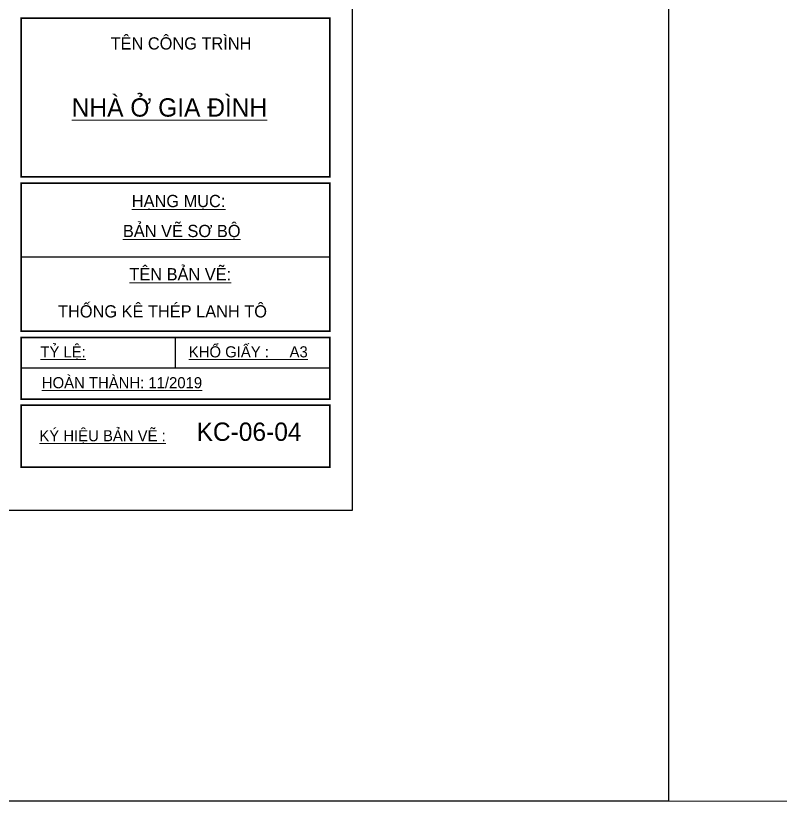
# Model space of a CAD drawing. Extents: x -1855204 to -1466800, y -1308584 to -996495.
# Drawn here: x -1696845 to -1684570, y -1308584 to -1295968 of the extents above; entities that cross this region are included whole.
import ezdxf
from ezdxf.enums import TextEntityAlignment as Align

# ---------------------------------------------------------------- set-up
doc = ezdxf.new("R2010")
doc.units = 0
doc.header["$LTSCALE"] = 150
doc.layers.get('Defpoints').update_dxf_attribs({"lineweight": 18})
for name, color, linetype, lineweight in [('05.Text', 253, 'Continuous', 18), ('11.Khung bo', 32, 'Continuous', 50), ('12.Khung', 36, 'Continuous', 25), ('KCVN-THAY', 7, 'Continuous', 25), ('LS-THAY', 7, 'Continuous', 20)]:
    doc.layers.add(name, color=color, linetype=linetype, lineweight=lineweight)
doc.styles.add('VnAvantH', font='')
doc.styles.get('VnAvantH').set_extended_font_data('.VnAvantH')

# ---------------------------------------------------------------- blocks, each defined once
blk = doc.blocks.new('*U4')
at = {"layer": 'KCVN-THAY', "color": 140}
blk.add_lwpolyline([(214871.76, 86966.68), (215381.8, 86966.68), (215381.8, 86579.68), (214871.76, 86579.68)], close=True, dxfattribs=at)
blk = doc.blocks.new('100')
at = {"layer": '11.Khung bo', "const_width": 26.7}
for points in [[(1896213, -940540), (1901213, -940540), (1901213, -937971), (1896213, -937971)], [(1896213, -943040), (1901213, -943040), (1901213, -940640), (1896213, -940640)], [(1896213, -944140), (1901213, -944140), (1901213, -943140), (1896213, -943140)], [(1896213, -945240), (1901213, -945240), (1901213, -944240), (1896213, -944240)]]:
    blk.add_lwpolyline(points, close=True, dxfattribs=at)
at = {"layer": '12.Khung'}
for p, q in [((1901213, -941840), (1896213, -941840)), ((1898713, -943640), (1898713, -943140)), ((1901213, -943640), (1896213, -943640))]:
    blk.add_line(p, q, dxfattribs=at)
at = {"layer": '12.Khung', "color": 1}
blk.add_lwpolyline([(1901579, -945940), (1901579, -916240), (1859580, -916240), (1859580, -945940)], close=True, dxfattribs=at)
at = {"layer": '05.Text', "style": 'VnAvantH'}
for s, height, p in [('tªn C¤NG TR×NH', 198, (1897662, -938477)), ('%%UNHµ ë GIA §×NH', 297, (1897032, -939564)), ('%%Uh¹ng môc:', 198, (1898005, -941030)), ('%%Ub¶n vÏ s¬ bé', 198, (1897861, -941515)), ('%%Utªn b¶n vÏ:', 198, (1897966, -942216)), ('%%Utû lÖ:', 180, (1896525, -943464)), ('%%UKHæ GIÊY :     A3', 180, (1898928, -943464)), ('%%Uhoµn thµnh: 11/2019', 180, (1896548, -943964)), ('%%Uký hiÖu b¶n vÏ :', 180, (1896508, -944823))]:
    blk.add_text(s, height=height, dxfattribs=at).set_placement(p)

msp = doc.modelspace()

# ---------------------------------------------------------------- linework, layer by layer
at = {"layer": 'LS-THAY', "color": 140}
msp.add_lwpolyline([(-1855203.1, -1269883.3), (-1466800.1, -1269882.8), (-1466800.1, -1308583.6), (-1855203.1, -1308583.6)], close=True, dxfattribs=at)

# ---------------------------------------------------------------- block references
at = {"layer": '05.Text', "xscale": 0.991454545641318, "yscale": 0.991454545641318, "zscale": 0.9914545456793755}
msp.add_blockref('100', (-3576766.9, -366053.4), dxfattribs=at)
at = {"layer": 'Defpoints', "xscale": 100, "yscale": 100, "zscale": 100}
msp.add_blockref('*U4', (-23224545.7, -9966551.1), dxfattribs=at)

# ---------------------------------------------------------------- texts
at = {"layer": '05.Text', "color": 1, "style": 'VnAvantH'}
for s, height, p in [('thèng kª thÐp lanh t«', 196.306, (-1692811.1, -1300813.9)), ('KC-06-04', 294.46, (-1692256.4, -1302795.7))]:
    msp.add_text(s, height=height, dxfattribs=at).set_placement(p, align=Align.RIGHT)

doc.saveas('drawing.dxf')
